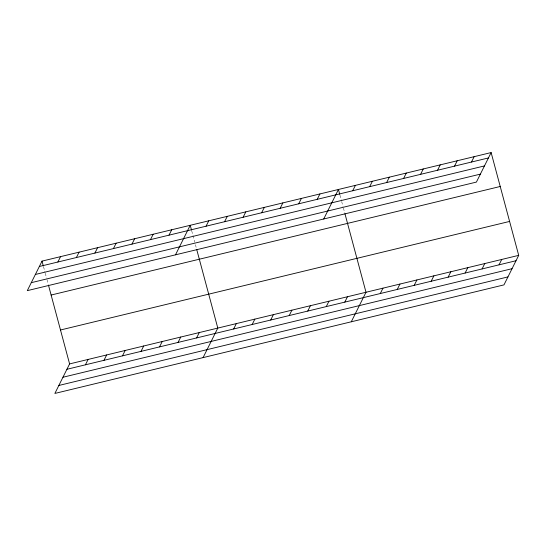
<?xml version="1.0" encoding="UTF-8"?>
<svg xmlns="http://www.w3.org/2000/svg" width="546" height="546" viewBox="0 0 546 546"><rect width="100%" height="100%" fill="white"/><g stroke="black" fill="none" stroke-linecap="round" stroke-linejoin="round"><path stroke-width="0.41" stroke-dasharray="2.73 2.05" d="M339.953 195.127L341.468 200.778M341.68 201.583L342.984 206.429M343.414 208.046L344.717 212.892M191.742 230.944L194.779 242.253M195.427 244.676L196.512 248.717M43.537 266.769L45.059 272.42M45.27 273.232L46.574 278.078M47.004 279.689L48.307 284.534"/><path stroke-width="0.82" d="M42.022 261.118L27.3 290.649L476.405 182.091L491.127 152.566L42.022 261.118L43.325 265.963M57.869 262.019L60.551 256.64M76.392 257.541L79.074 252.163M94.915 253.064L97.597 247.686M113.445 248.587L116.127 243.202M48.519 285.346L69.595 363.909L54.873 393.434L503.978 284.882L518.7 255.351L491.127 152.566M131.968 244.11L134.65 238.725M85.435 364.81L88.118 359.425M150.498 239.626L153.18 234.248M103.965 360.333L106.647 354.948M169.021 235.149L171.703 229.77M122.488 355.849L125.171 350.471M175.505 254.825L190.226 225.293L191.53 230.139M141.011 351.371L143.694 345.993M206.074 226.194L208.756 220.816M159.541 346.894L162.223 341.516M224.597 221.717L227.279 216.339M178.064 342.417L180.746 337.039M243.12 217.24L245.802 211.862M196.594 337.94L199.27 332.562M261.65 212.763L264.332 207.384M203.078 357.616L217.799 328.085L196.724 249.522M280.173 208.285L282.855 202.907M233.64 328.985L236.322 323.607M298.703 203.808L301.385 198.43M252.17 324.508L254.852 319.13M317.226 199.331L319.908 193.953M270.693 320.031L273.375 314.653M323.71 219.001L338.431 189.469L339.735 194.315M289.216 315.554L291.898 310.176M352.716 190.752L355.398 185.374M369.683 186.65L372.365 181.272M307.746 311.077L310.428 305.692M386.65 182.548L389.332 177.17M326.269 306.599L328.951 301.215M403.617 178.446L406.299 173.068M344.799 302.115L347.481 296.737M420.584 174.345L423.266 168.967M351.283 321.792L366.004 292.26L344.935 213.698M437.551 170.243L440.233 164.865M380.289 293.543L382.971 288.158M454.518 166.148L457.2 160.763M397.256 289.441L399.938 284.056M471.485 162.046L474.167 156.668M414.223 285.34L416.905 279.962M431.19 281.238L433.872 275.86M448.15 277.136L450.832 271.758M465.117 273.034L467.799 267.656M482.084 268.932L484.766 263.554M499.051 264.83L501.733 259.452M39.339 266.496L488.445 157.944M35.367 274.467L484.473 165.916M31.272 282.678L480.378 174.126M51.119 295.038L500.225 186.486M60.497 329.989L509.602 221.43M69.595 363.909L518.7 255.351M66.912 369.287L516.018 260.735M62.94 377.252L512.046 268.7M58.845 385.469L507.951 276.911"/></g></svg>
